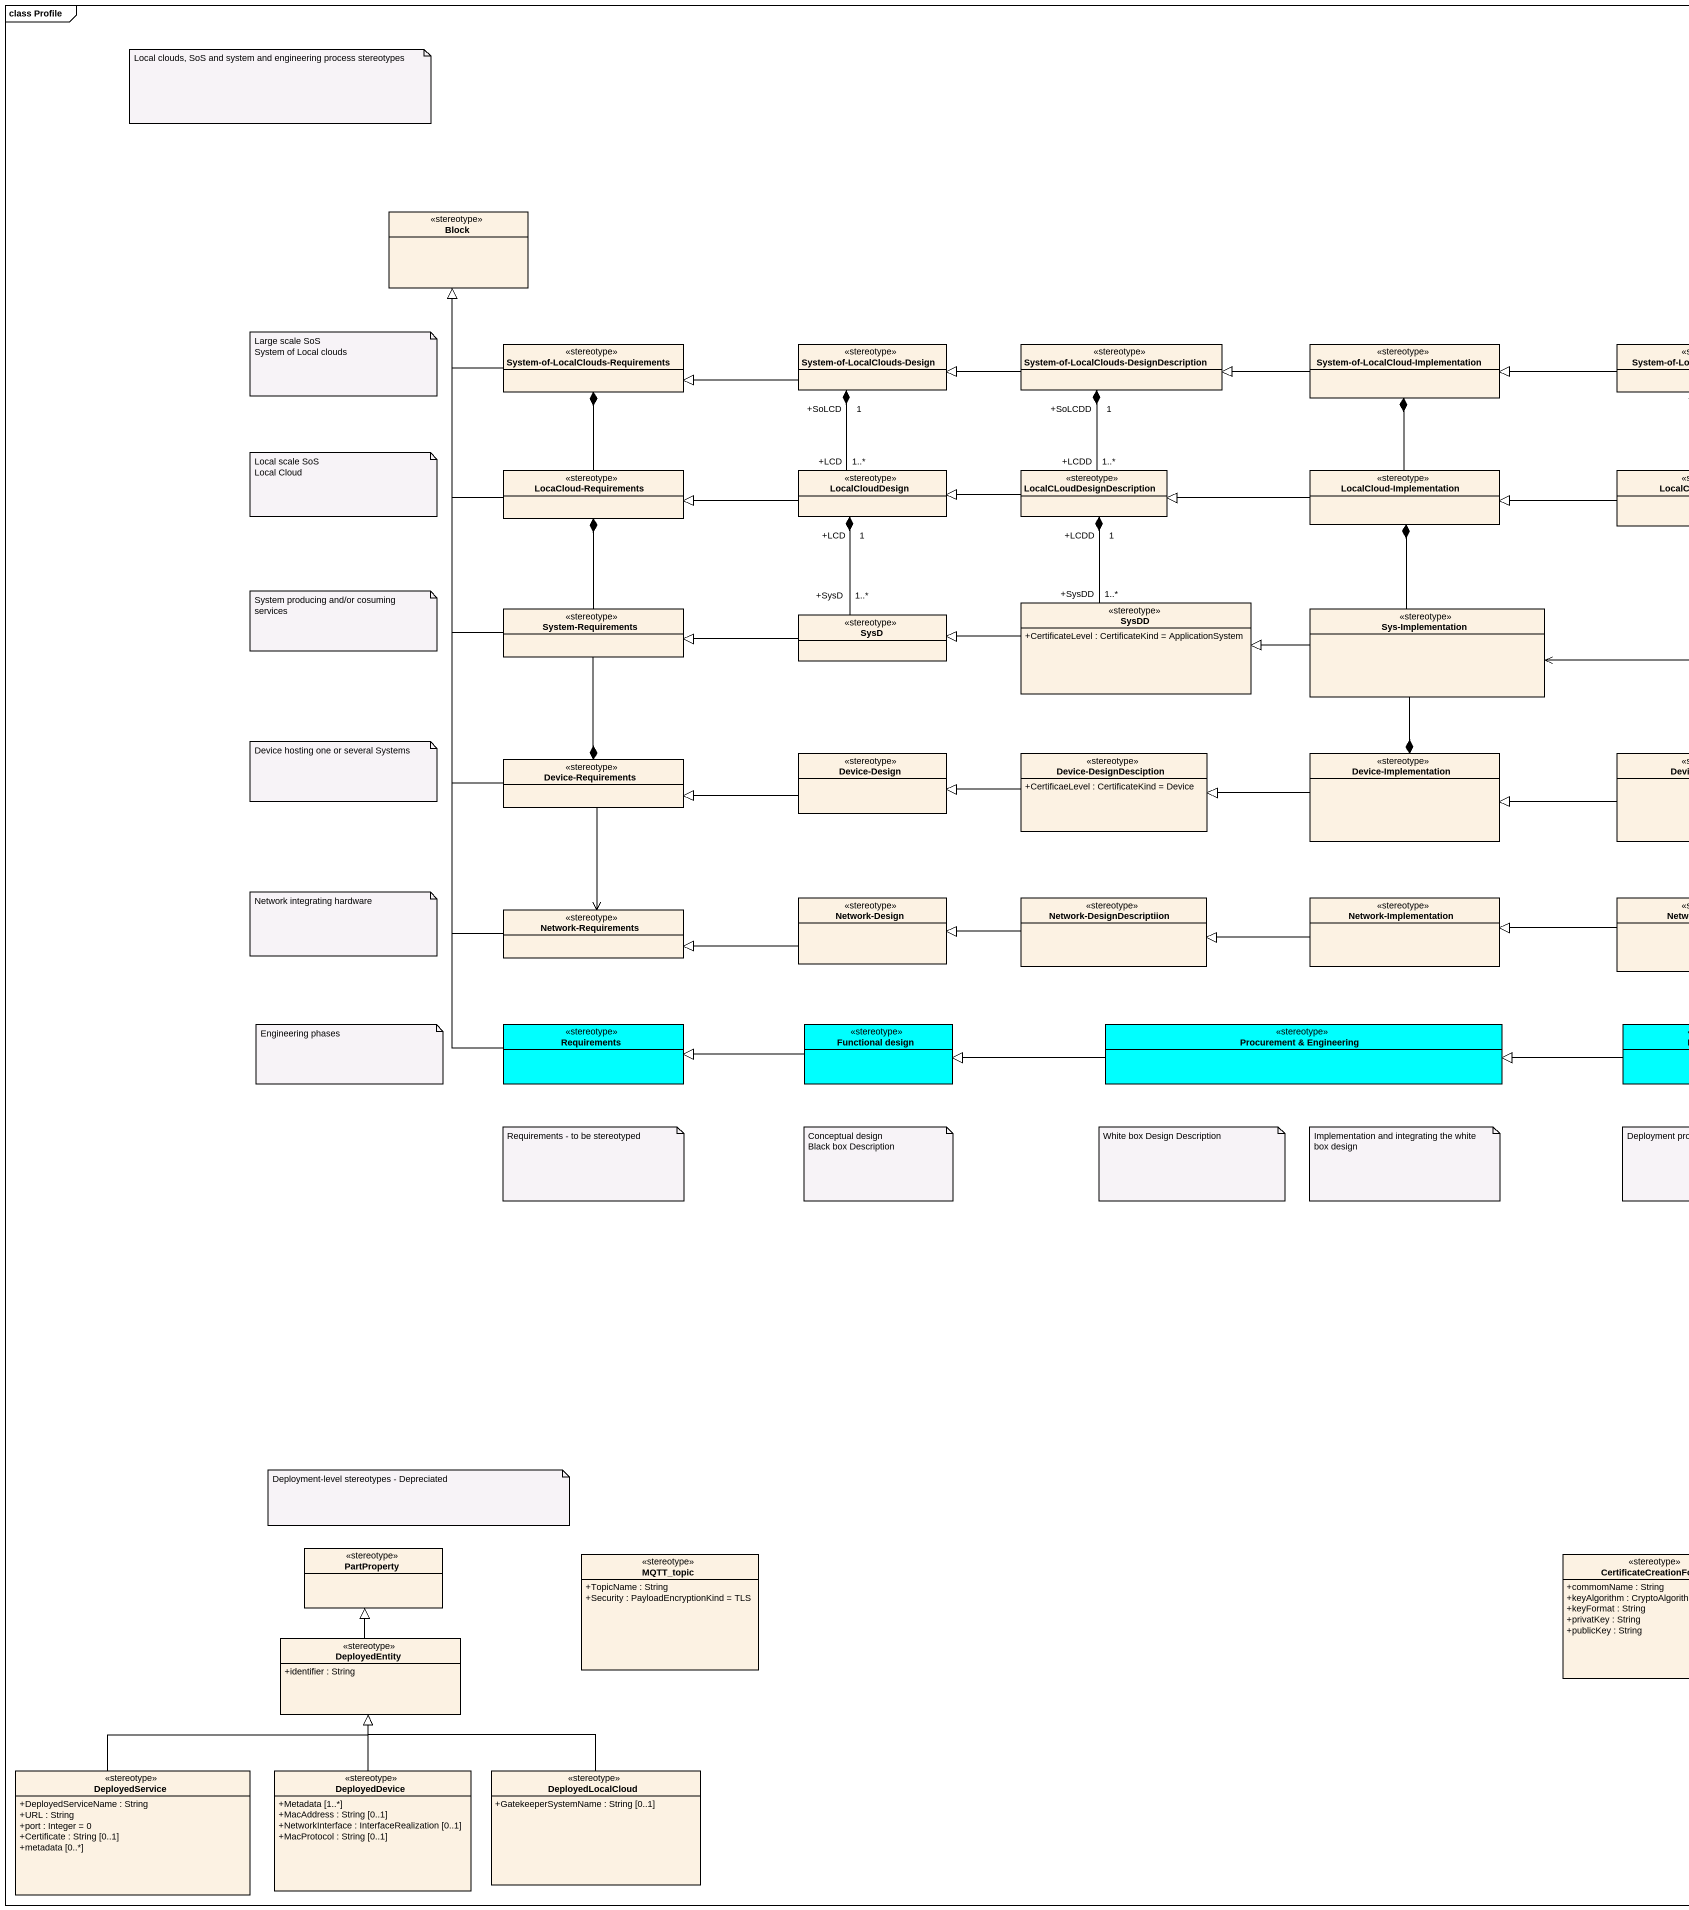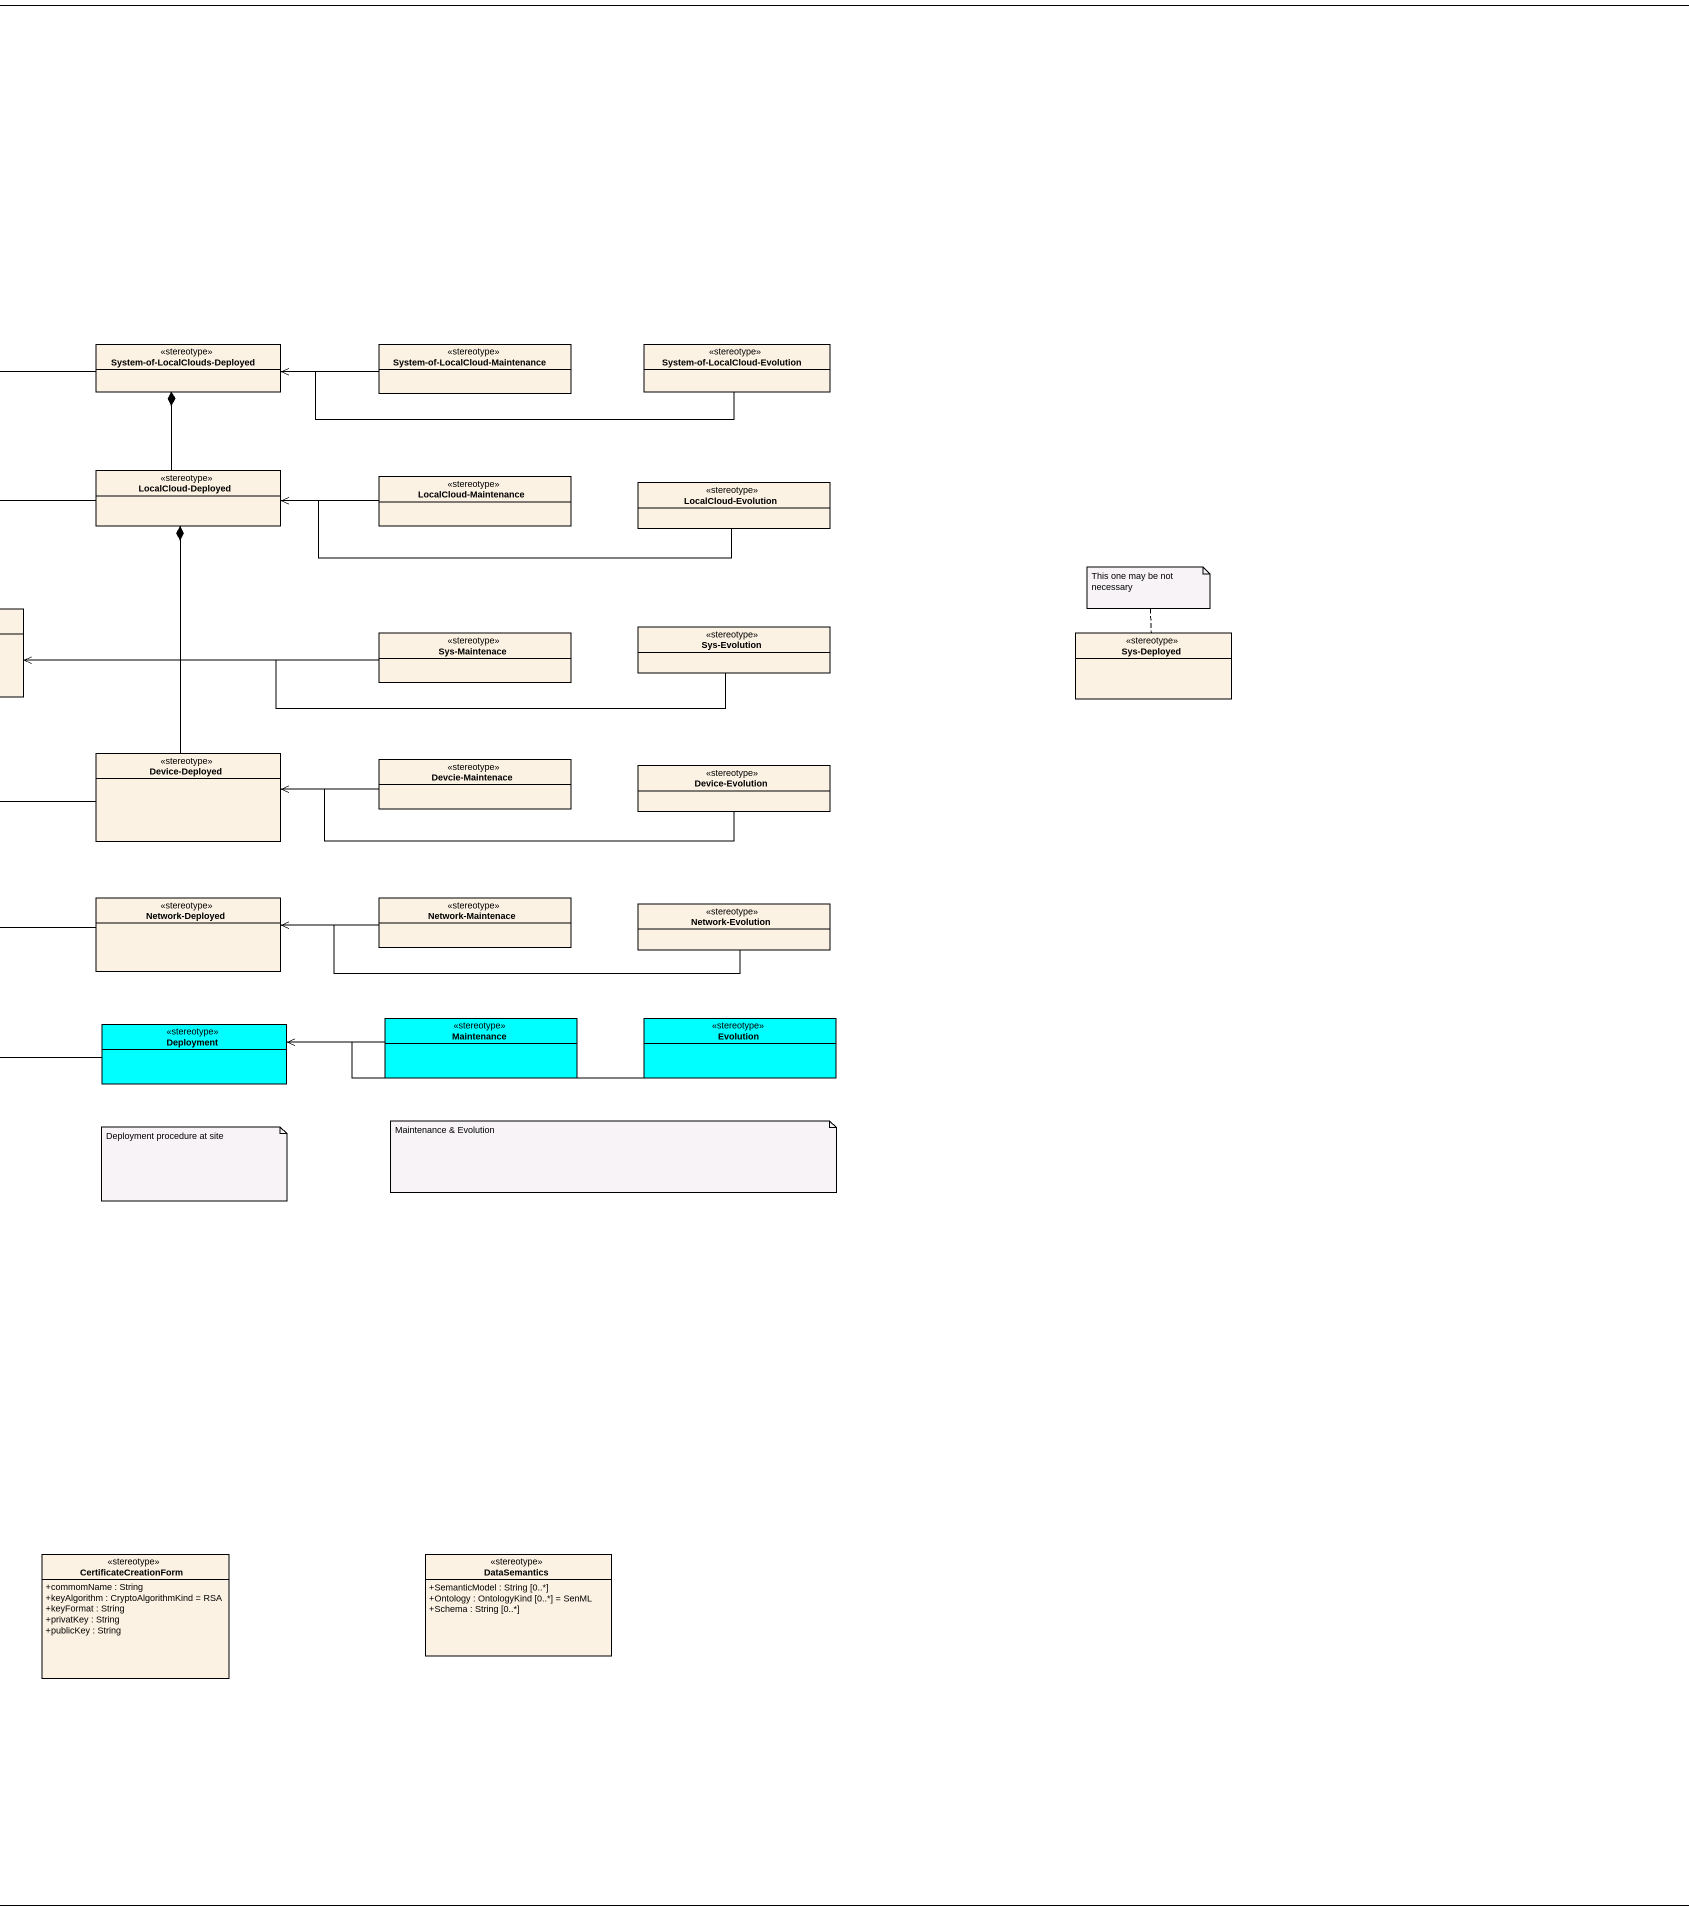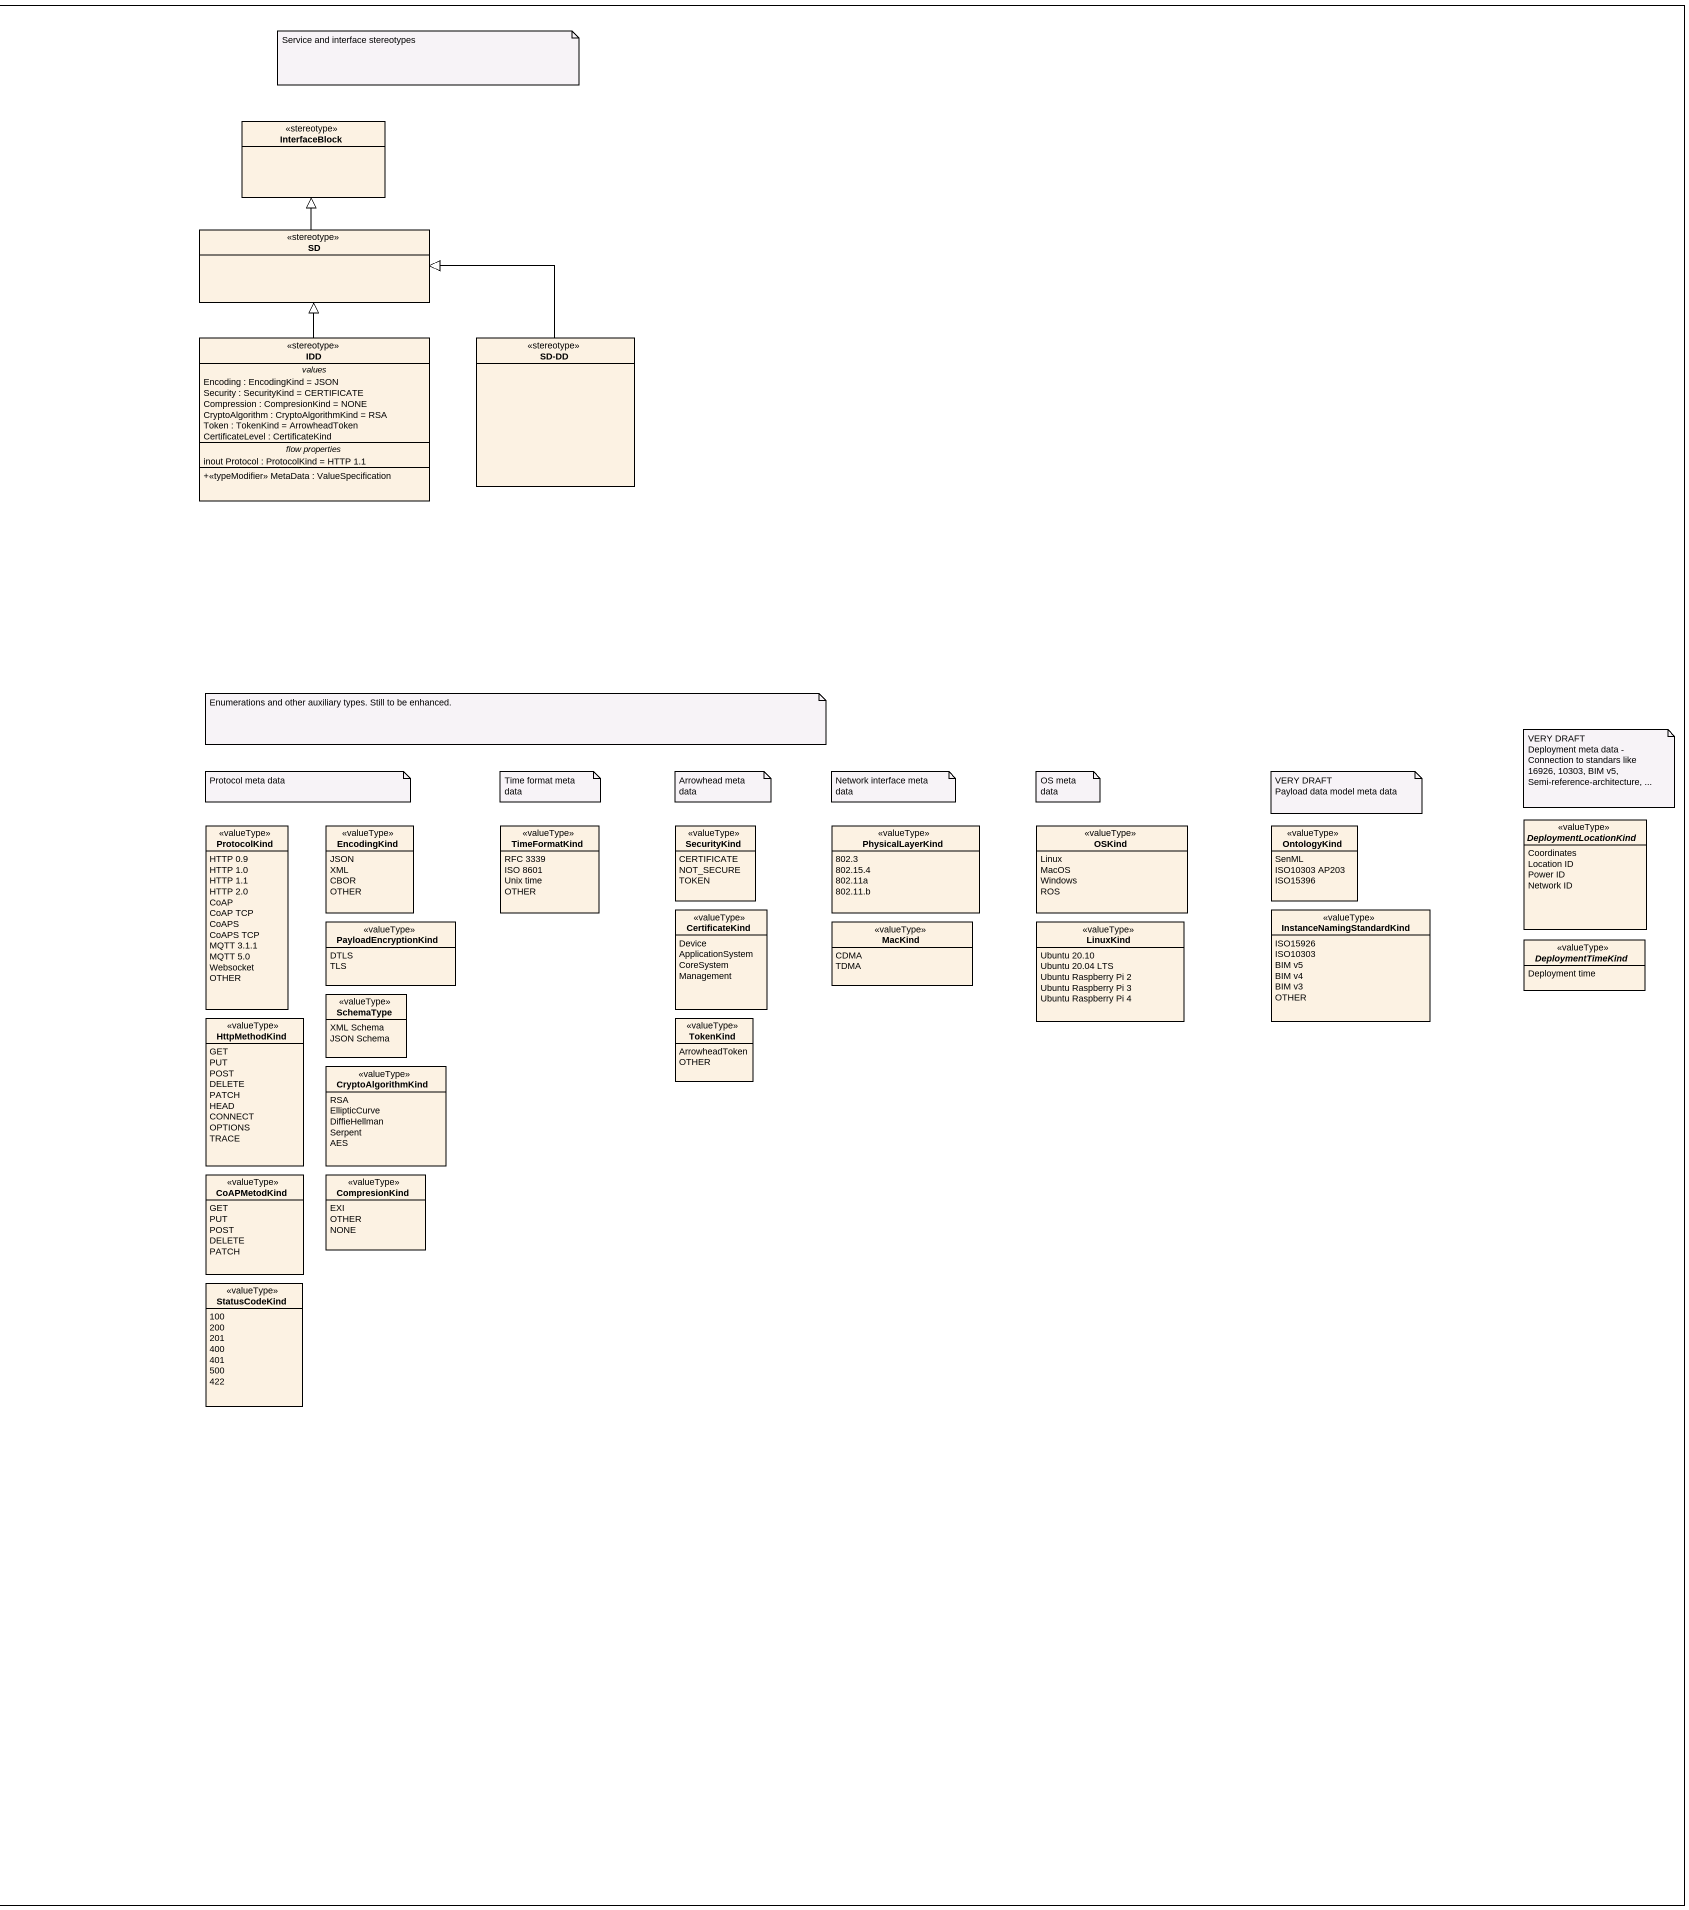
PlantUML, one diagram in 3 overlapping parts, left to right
@startuml
mainframe class Profile
hide circle
hide empty members
skinparam classAttributeIconSize 0
class InterfaceBlock <<stereotype>>
class Block <<stereotype>>
class SD <<stereotype>>
class "System-of-LocalClouds-Requirements" as System_of_LocalClouds <<stereotype>>
class "System-of-LocalClouds-Design" as System_of_LocalClouds_Design <<stereotype>>
class "System-of-LocalClouds-DesignDescription" as System_of_LocalClouds_2 <<stereotype>>
class "System-of-LocalCloud-Implementation" as System_of_LocalCloud <<stereotype>>
class "System-of-LocalClouds-Deployed" as System_of_LocalClouds_3 <<stereotype>>
class "System-of-LocalCloud-Maintenance" as System_of_LocalCloud_2 <<stereotype>>
class "System-of-LocalCloud-Evolution" as System_of_LocalCloud_3 <<stereotype>>
class IDD <<stereotype>> {
  -- values --
  Encoding : EncodingKind = JSON
  Security : SecurityKind = CERTIFICATE
  Compression : CompresionKind = NONE
  CryptoAlgorithm : CryptoAlgorithmKind = RSA
  Token : TokenKind = ArrowheadToken
  CertificateLevel : CertificateKind
  -- flow properties --
  inout Protocol : ProtocolKind = HTTP 1.1
  --
  +<<typeModifier>> MetaData : ValueSpecification
}
class "SD-DD" as SD_DD <<stereotype>>
class "LocaCloud-Requirements" as LocaCloud_Requirements <<stereotype>>
class LocalCloudDesign <<stereotype>>
class LocalCLoudDesignDescription <<stereotype>>
class "LocalCloud-Implementation" as LocalCloud_Implementation <<stereotype>>
class "LocalCloud-Deployed" as LocalCloud_Deployed <<stereotype>>
class "LocalCloud-Maintenance" as LocalCloud_Maintenance <<stereotype>>
class "LocalCloud-Evolution" as LocalCloud_Evolution <<stereotype>>
class SysDD <<stereotype>> {
  +CertificateLevel : CertificateKind = ApplicationSystem
}
class "System-Requirements" as System_Requirements <<stereotype>>
class SysD <<stereotype>>
class "Sys-Implementation" as Sys_Implementation <<stereotype>>
class "Sys-Maintenace" as Sys_Maintenace <<stereotype>>
class "Sys-Evolution" as Sys_Evolution <<stereotype>>
class "Sys-Deployed" as Sys_Deployed <<stereotype>>
class "Device-Design" as Device_Design <<stereotype>>
class "Device-DesignDesciption" as Device_DesignDesciption <<stereotype>> {
  +CertificaeLevel : CertificateKind = Device
}
class "Device-Implementation" as Device_Implementation <<stereotype>>
class "Device-Deployed" as Device_Deployed <<stereotype>>
class "Device-Requirements" as Device_Requirements <<stereotype>>
class "Devcie-Maintenace" as Devcie_Maintenace <<stereotype>>
class "Device-Evolution" as Device_Evolution <<stereotype>>
enum ProtocolKind <<valueType>> {
  HTTP 0.9
  HTTP 1.0
  HTTP 1.1
  HTTP 2.0
  CoAP
  CoAP TCP
  CoAPS
  CoAPS TCP
  MQTT 3.1.1
  MQTT 5.0
  Websocket
  OTHER
}
enum EncodingKind <<valueType>> {
  JSON
  XML
  CBOR
  OTHER
}
enum TimeFormatKind <<valueType>> {
  RFC 3339
  ISO 8601
  Unix time
  OTHER
}
enum SecurityKind <<valueType>> {
  CERTIFICATE
  NOT_SECURE
  TOKEN
}
enum PhysicalLayerKind <<valueType>> {
  802.3
  802.15.4
  802.11a
  802.11.b
}
enum OSKind <<valueType>> {
  Linux
  MacOS
  Windows
  ROS
}
enum OntologyKind <<valueType>> {
  SenML
  ISO10303 AP203
  ISO15396
}
enum DeploymentLocationKind <<valueType>> {
  Coordinates
  Location ID
  Power ID
  Network ID
}
class "Network-Requirements" as Network_Requirements <<stereotype>>
class "Network-Design" as Network_Design <<stereotype>>
class "Network-DesignDescriptiion" as Network_DesignDescriptiion <<stereotype>>
class "Network-Implementation" as Network_Implementation <<stereotype>>
class "Network-Deployed" as Network_Deployed <<stereotype>>
class "Network-Maintenace" as Network_Maintenace <<stereotype>>
class "Network-Evolution" as Network_Evolution <<stereotype>>
enum CertificateKind <<valueType>> {
  Device
  ApplicationSystem
  CoreSystem
  Management
}
enum InstanceNamingStandardKind <<valueType>> {
  ISO15926
  ISO10303
  BIM v5
  BIM v4
  BIM v3
  OTHER
}
enum PayloadEncryptionKind <<valueType>> {
  DTLS
  TLS
}
enum MacKind <<valueType>> {
  CDMA
  TDMA
}
enum LinuxKind <<valueType>> {
  Ubuntu 20.10
  Ubuntu 20.04 LTS
  Ubuntu Raspberry Pi 2
  Ubuntu Raspberry Pi 3
  Ubuntu Raspberry Pi 4
}
enum DeploymentTimeKind <<valueType>> {
  Deployment time
}
class Requirements <<stereotype>> #00FFFF
class "Functional design" as Functional_design <<stereotype>> #00FFFF
class "Procurement & Engineering" as Procurement_Engineering <<stereotype>> #00FFFF
class Deployment <<stereotype>> #00FFFF
class Maintenance <<stereotype>> #00FFFF
class Evolution <<stereotype>> #00FFFF
enum HttpMethodKind <<valueType>> {
  GET
  PUT
  POST
  DELETE
  PATCH
  HEAD
  CONNECT
  OPTIONS
  TRACE
}
enum SchemaType <<valueType>> {
  XML Schema
  JSON Schema
}
enum TokenKind <<valueType>> {
  ArrowheadToken
  OTHER
}
enum CryptoAlgorithmKind <<valueType>> {
  RSA
  EllipticCurve
  DiffieHellman
  Serpent
  AES
}
enum CoAPMetodKind <<valueType>> {
  GET
  PUT
  POST
  DELETE
  PATCH
}
enum CompresionKind <<valueType>> {
  EXI
  OTHER
  NONE
}
enum StatusCodeKind <<valueType>> {
  100
  200
  201
  400
  401
  500
  422
}
class PartProperty <<stereotype>>
class MQTT_topic <<stereotype>> {
  +TopicName : String
  +Security : PayloadEncryptionKind = TLS
}
class CertificateCreationForm <<stereotype>> {
  +commomName : String
  +keyAlgorithm : CryptoAlgorithmKind = RSA
  +keyFormat : String
  +privatKey : String
  +publicKey : String
}
class DataSemantics <<stereotype>> {
  +SemanticModel : String [0..*]
  +Ontology : OntologyKind [0..*] = SenML
  +Schema : String [0..*]
}
class DeployedEntity <<stereotype>> {
  +identifier : String
}
class DeployedService <<stereotype>> {
  +DeployedServiceName : String
  +URL : String
  +port : Integer = 0
  +Certificate : String [0..1]
  +metadata [0..*]
}
class DeployedDevice <<stereotype>> {
  +Metadata [1..*]
  +MacAddress : String [0..1]
  +NetworkInterface : InterfaceRealization [0..1]
  +MacProtocol : String [0..1]
}
class DeployedLocalCloud <<stereotype>> {
  +GatekeeperSystemName : String [0..1]
}
SD -up-|> InterfaceBlock
System_of_LocalClouds -up-|> Block
System_of_LocalClouds *-- LocaCloud_Requirements
System_of_LocalClouds_Design -left-|> System_of_LocalClouds
System_of_LocalClouds_Design "+SoLCD\n1" *-- "1..*\n+LCD" LocalCloudDesign
System_of_LocalClouds_2 -left-|> System_of_LocalClouds_Design
System_of_LocalClouds_2 "+SoLCDD\n1" *-- "+LCDD\n1..*" LocalCLoudDesignDescription
System_of_LocalCloud -left-|> System_of_LocalClouds_2
System_of_LocalCloud *-- LocalCloud_Implementation
System_of_LocalClouds_3 -left-|> System_of_LocalCloud
System_of_LocalClouds_3 *-- LocalCloud_Deployed
System_of_LocalCloud_2 -left-> System_of_LocalClouds_3
System_of_LocalCloud_3 -left-> System_of_LocalClouds_3
IDD -up-|> SD
SD_DD -up-|> SD
LocaCloud_Requirements -up-|> Block
LocaCloud_Requirements *-- System_Requirements
LocalCloudDesign -left-|> LocaCloud_Requirements
LocalCloudDesign "+LCD\n1" *-- "+SysD\n1..*" SysD
LocalCLoudDesignDescription -left-|> LocalCloudDesign
LocalCLoudDesignDescription "+LCDD\n1" *-- "1..*\n+SysDD" SysDD
LocalCloud_Implementation -left-|> LocalCLoudDesignDescription
LocalCloud_Implementation *-- Sys_Implementation
LocalCloud_Deployed -left-|> LocalCloud_Implementation
LocalCloud_Deployed *-- Device_Deployed
LocalCloud_Maintenance -left-> LocalCloud_Deployed
LocalCloud_Evolution -left-> LocalCloud_Deployed
SysDD -left-|> SysD
System_Requirements -up-|> Block
SysD -left-|> System_Requirements
Sys_Implementation -left-|> SysDD
Sys_Maintenace -left-> Sys_Implementation
Sys_Evolution -left-> Sys_Implementation
Device_Design -left-|> Device_Requirements
Device_DesignDesciption -left-|> Device_Design
Device_Implementation *-up- Sys_Implementation
Device_Implementation -left-|> Device_DesignDesciption
Device_Deployed -left-|> Device_Implementation
Device_Requirements -up-|> Block
Device_Requirements *-up- System_Requirements
Device_Requirements --> Network_Requirements
Devcie_Maintenace -left-> Device_Deployed
Device_Evolution -left-> Device_Deployed
Network_Requirements -up-|> Block
Network_Design -left-|> Network_Requirements
Network_DesignDescriptiion -left-|> Network_Design
Network_Implementation -left-|> Network_DesignDescriptiion
Network_Deployed -left-|> Network_Implementation
Network_Maintenace -left-> Network_Deployed
Network_Evolution -left-> Network_Deployed
Requirements -up-|> Block
Functional_design -left-|> Requirements
Procurement_Engineering -left-|> Functional_design
Deployment -left-|> Procurement_Engineering
Maintenance -left-> Deployment
Evolution -left-> Deployment
DeployedEntity -up-|> PartProperty
DeployedService -up-|> DeployedEntity
DeployedDevice -up-|> DeployedEntity
DeployedLocalCloud -up-|> DeployedEntity
note as N1
  Local clouds, SoS and system and engineering process stereotypes
end note
note as N2
  Service and interface stereotypes
end note
note as N3
  Large scale SoS
  System of Local clouds
end note
note as N4
  Local scale SoS
  Local Cloud
end note
note as N5
  System producing and/or cosuming services
end note
note top of Sys_Deployed : This one may be not necessary
note as N7
  Enumerations and other auxiliary types. Still to be enhanced.
end note
note as N8
  Device hosting one or several Systems
end note
note as N9
  VERY DRAFT
  Deployment meta data -
  Connection to standars like 16926, 10303, BIM v5, Semi-reference-architecture, ...
end note
note as N10
  Protocol meta data
end note
note as N11
  Time format meta data
end note
note as N12
  Arrowhead meta data
end note
note as N13
  Network interface meta data
end note
note as N14
  OS meta data
end note
note as N15
  VERY DRAFT
  Payload data model meta data
end note
note as N16
  Network integrating hardware
end note
note as N17
  Engineering phases
end note
note as N18
  Requirements - to be stereotyped
end note
note as N19
  Conceptual design
  Black box Description
end note
note as N20
  White box Design Description
end note
note as N21
  Implementation and integrating the white box design
end note
note as N22
  Deployment procedure at site
end note
note as N23
  Maintenance & Evolution
end note
note as N24
  Deployment-level stereotypes - Depreciated
end note
@enduml
